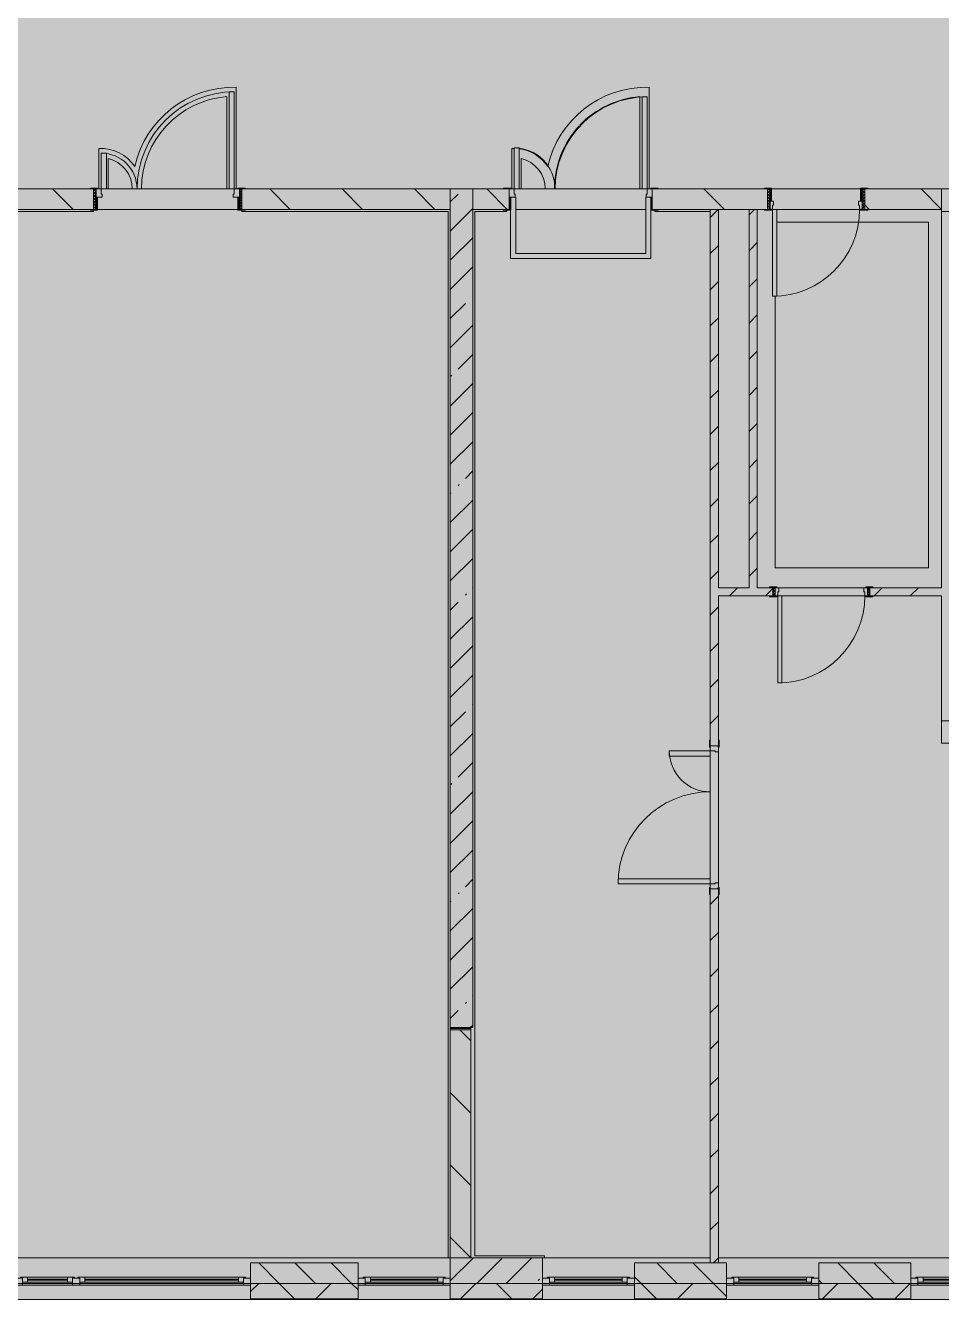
# Model space of a CAD drawing. Header units: millimetres. Extents: x 81469 to 279813, y -8553 to 29000.
# Drawn here: x 255783 to 264733, y -258 to 12198 of the extents above; entities that cross this region are included whole.
import ezdxf

# ---------------------------------------------------------------- set-up
doc = ezdxf.new("R2010")
doc.units = ezdxf.units.MM
for name, color, linetype, lineweight, true_color in [('A-DETL-18', 7, 'Continuous', 5, 0x737373), ('A-DOOR-3', 7, 'Continuous', 5, 0xb7b7b7), ('A-DOOR-4', 7, 'Continuous', 5, 0xe2e2e2), ('A-DOOR-5', 7, 'Continuous', 5, 0xaaaaaa), ('A-DOOR-FRAM-2', 7, 'Continuous', 5, 0xe2e2e2), ('A-DOOR-FRAM-3', 7, 'Continuous', 5, 0xb7b7b7), ('A-DOOR-FRAM-4', 7, 'Continuous', 5, 0xaaaaaa), ('A-FLOR-1', 7, 'Continuous', 5, 0xb7b7b7), ('A-GLAZ-2', 7, 'Continuous', 5, 0x737373), ('A-WALL-5', 7, 'Continuous', 5, 0x737373), ('A-WALL-6', 7, 'Continuous', 9, 0x737373), ('I-WALL-22', 7, 'Continuous', 5, 0x737373), ('S-COLS-2', 7, 'Continuous', 5, 0x737373)]:
    doc.layers.add(name, color=color, linetype=linetype, lineweight=lineweight, true_color=true_color)
doc.layers.add('A-DETL-GENF-1', color=7, linetype='Continuous', lineweight=9, true_color=0xc0c0c0, transparency=0.4)
for name, color, linetype, lineweight in [('A-WALL-4', 7, 'Continuous', 5), ('I-WALL-21', 7, 'Continuous', 5), ('S-COLS-1', 7, 'Continuous', 5)]:
    doc.layers.add(name, color=color, linetype=linetype, lineweight=lineweight)
pattern_1 = [(135, (152802.76, 0), (-353.5534, -353.5534), [])]
pattern_2 = [(45, (152802.76, 0), (-285.1231, 285.1231), []), (45, (153087.9, 0), (-285.1231, 285.1231), [504.031, -100.806, 16.764, -84.042])]
pattern_3 = [(45, (152802.76, 0), (-176.7767, 176.7767), [])]

# ---------------------------------------------------------------- blocks, each defined once
blk = doc.blocks.new('110_Дверь_СКБ_2Ст - Д-2а_л_ Из коридора на лестницу-32216062-3_4_3_птичка')
at = {"layer": 'A-DOOR-4'}
for points in [[(612, 100), (662, 100), (662, 1000), (612, 1000), (612, 300)], [(-588, 100), (-588, 500), (-638, 500), (-638, 100)], [(712, -100), (712, 20), (698, 20), (698, -100)]]:
    blk.add_hatch(color=256, dxfattribs=at).paths.add_polyline_path(points)
h = blk.add_hatch(color=256, dxfattribs=at)
h.paths.add_polyline_path([(712, 20), (712, 100), (662, 100), (662, 50), (652, 50), (652, 20), (680, 20)])
h.paths.add_polyline_path([(-628, 20), (-628, 50), (-638, 50), (-638, 100), (-688, 100), (-688, 20)])
at = {"layer": 'A-DOOR-FRAM-2'}
for points in [[(-672, 100), (-672, 108), (-742, 108), (-742, 100)], [(-672, -100), (-672, 20), (-688, 20), (-688, -100)], [(768, 100), (768, 108), (698, 108), (698, 100)], [(-672, -108), (-672, -100), (-742, -100), (-742, -108)], [(768, -108), (768, -100), (698, -100), (698, -108)]]:
    blk.add_hatch(color=256, dxfattribs=at).paths.add_polyline_path(points)
at = {"layer": 'A-DOOR-3'}
for p, q in [((662, 1000), (612, 1000)), ((612, 1000), (612, 100)), ((662, 100), (662, 1000)), ((-638, 500), (-638, 100)), ((-588, 500), (-638, 500)), ((-588, 100), (-588, 500)), ((-638, 100), (-588, 100)), ((612, 100), (662, 100))]:
    blk.add_line(p, q, dxfattribs=at)
for centre, radius, start, end in [((662, 100), 900, 90, 180), ((-638, 100), 400, 360, 90)]:
    blk.add_arc(centre, radius, start, end, dxfattribs=at)
at = {"layer": 'A-DOOR-FRAM-3'}
for p, q in [((-672, 108), (-742, 108)), ((-742, 108), (-742, 100)), ((-742, 100), (-672, 100)), ((-638, 100), (-688, 100)), ((-688, 100), (-688, 20)), ((-688, 20), (-628, 20)), ((-672, 20), (-688, 20)), ((-688, 20), (-688, -100)), ((-672, 100), (-672, 108)), ((-672, -100), (-672, 20)), ((-638, 50), (-638, 100)), ((-628, 50), (-638, 50)), ((-628, 20), (-628, 50)), ((662, 50), (652, 50)), ((652, 50), (652, 20)), ((652, 20), (712, 20)), ((662, 100), (662, 50)), ((712, 100), (662, 100)), ((768, 108), (698, 108)), ((698, 108), (698, 100)), ((698, 100), (768, 100)), ((712, 20), (698, 20)), ((698, 20), (698, -100)), ((712, 20), (712, 100)), ((712, -100), (712, 20)), ((768, 100), (768, 108)), ((-672, -100), (-742, -100)), ((-742, -100), (-742, -108)), ((-742, -108), (-672, -108)), ((-688, -100), (-672, -100)), ((-672, -108), (-672, -100)), ((698, -100), (712, -100)), ((768, -100), (698, -100)), ((698, -100), (698, -108)), ((698, -108), (768, -108)), ((768, -108), (768, -100))]:
    blk.add_line(p, q, dxfattribs=at)
blk = doc.blocks.new('120_Окно_СКБ_2Ст_Фрамуга сверху - 120_Окно_СКБ_2Ст_2300х2500_h_ ДОО-19727959-3_4_3_птичка')
at = {"layer": 'A-GLAZ-2'}
for p, q in [((-1150, -127), (-1150, -57)), ((-1150, -57), (-1080, -57)), ((1150, -57), (-1150, -57)), ((-1080, -57), (-1080, -127)), ((-1080, -57), (1080, -57)), ((520, -87), (-1080, -87)), ((-1080, -87), (-1080, -127)), ((-1030, -137), (-1030, -87)), ((-1030, -107), (470, -107)), ((470, -117), (-1030, -117)), ((470, -137), (470, -87)), ((520, -127), (520, -57)), ((520, -57), (590, -57)), ((520, -127), (520, -87)), ((590, -57), (590, -127)), ((1080, -87), (590, -87)), ((590, -87), (590, -127)), ((640, -137), (640, -87)), ((640, -107), (1030, -107)), ((1030, -117), (640, -117)), ((1030, -137), (1030, -87)), ((1080, -127), (1080, -57)), ((1080, -57), (1150, -57)), ((1080, -127), (1080, -87)), ((1150, -57), (1150, -127)), ((-1080, -127), (-1150, -127)), ((-1150, -127), (-1100, -127)), ((-1080, -127), (-1100, -127)), ((-1100, -127), (-1100, -137)), ((-1100, -137), (540, -137)), ((540, -137), (-1100, -137)), ((590, -127), (520, -127)), ((540, -127), (520, -127)), ((540, -127), (570, -127)), ((540, -127), (570, -127)), ((540, -137), (540, -127)), ((590, -127), (570, -127)), ((570, -127), (570, -137)), ((570, -137), (1100, -137)), ((1100, -137), (570, -137)), ((1150, -127), (1080, -127)), ((1100, -127), (1080, -127)), ((1100, -127), (1150, -127)), ((1100, -137), (1100, -127))]:
    blk.add_line(p, q, dxfattribs=at)
blk = doc.blocks.new('120_Окно_СКБ_1Ст - 120_Окно_СКБ_1Ст 900х2500_h_ с форточкой-22876038-3_4_3_птичка')
at = {"layer": 'A-GLAZ-2'}
for p, q in [((-450, -127), (-450, -57)), ((-450, -57), (-380, -57)), ((450, -57), (-450, -57)), ((-380, -57), (-380, -127)), ((380, -87), (-380, -87)), ((-380, -87), (-380, -127)), ((-330, -137), (-330, -87)), ((-330, -107), (330, -107)), ((330, -117), (-330, -117)), ((330, -137), (330, -87)), ((380, -127), (380, -57)), ((380, -57), (450, -57)), ((380, -127), (380, -87)), ((450, -57), (450, -127)), ((-380, -127), (-450, -127)), ((-450, -127), (-400, -127)), ((-380, -127), (-400, -127)), ((-400, -127), (-400, -137)), ((-400, -137), (400, -137)), ((400, -137), (-400, -137)), ((450, -127), (380, -127)), ((400, -127), (380, -127)), ((400, -127), (450, -127)), ((400, -137), (400, -127))]:
    blk.add_line(p, q, dxfattribs=at)
blk = doc.blocks.new('110_Дверь_СКБ_1Ст_Внутренняя1 - Д-8 950x2100h_охрана-V105-3_4_3_птичка')
at = {"layer": 'A-DOOR-4'}
h = blk.add_hatch(color=256, dxfattribs=at)
h.paths.add_polyline_path([(437.5, 100), (437.5, 60), (427.5, 60), (427.5, 20), (462.5, 20), (462.5, 100)])
h.paths.add_polyline_path([(-412.5, 100), (-437.5, 100), (-437.5, 20), (-402.5, 20), (-402.5, 60), (-412.5, 60)])
at = {"layer": 'A-DOOR-5'}
h = blk.add_hatch(dxfattribs=at)
h.set_pattern_fill('FP_6', color=256, style=0, pattern_type=2)
h.set_pattern_definition([(135, (1826.41, 164.685), (-14.14214, -14.14214), []), (225, (1826.41, 164.685), (14.14214, -14.14214), [])])
h.paths.add_polyline_path([(487.5, 100), (462.5, 100), (462.5, -100), (487.5, -100), (487.5, -34.8)])
at = {"layer": 'A-DOOR-FRAM-2'}
for points in [[(397.5, 950), (397.5, 100), (437.5, 100), (437.5, 950)], [(-492.5, 108), (-492.5, 100), (-422.5, 100), (-422.5, 108)], [(-422.5, 20), (-437.5, 20), (-437.5, -100), (-422.5, -100), (-422.5, -34.8)], [(517.5, 108), (447.5, 108), (447.5, 100), (517.5, 100)], [(462.5, 20), (447.5, 20), (447.5, -100), (462.5, -100), (462.5, -34.8)], [(-492.5, -100), (-492.5, -108), (-422.5, -108), (-422.5, -100)], [(447.5, -100), (447.5, -108), (517.5, -108), (517.5, -100)]]:
    blk.add_hatch(color=256, dxfattribs=at).paths.add_polyline_path(points)
at = {"layer": 'A-DOOR-FRAM-4'}
h = blk.add_hatch(dxfattribs=at)
h.set_pattern_fill('FP_7', color=256, style=0, pattern_type=2)
h.set_pattern_definition([(45, (-296.384, 164.685), (-14.1421, 14.1421), []), (135, (-296.384, 164.685), (-14.1421, -14.1421), [])])
h.paths.add_polyline_path([(-437.5, 100), (-462.5, 100), (-462.5, -100), (-437.5, -100), (-437.5, -34.8)])
at = {"layer": 'A-DOOR-3'}
for p, q in [((437.5, 950), (397.5, 950)), ((397.5, 950), (397.5, 100)), ((437.5, 100), (437.5, 950)), ((397.5, 100), (437.5, 100))]:
    blk.add_line(p, q, dxfattribs=at)
blk.add_arc((437.5, 100), 850, 90, 180, dxfattribs=at)
at = {"layer": 'A-DOOR-FRAM-3'}
for p, q in [((-422.5, 108), (-492.5, 108)), ((-492.5, 108), (-492.5, 100)), ((-492.5, 100), (-422.5, 100)), ((-437.5, 100), (-462.5, 100)), ((-462.5, 100), (-462.5, -100)), ((-412.5, 100), (-437.5, 100)), ((-437.5, 100), (-437.5, 20)), ((-437.5, -100), (-437.5, 100)), ((-422.5, 100), (-437.5, 100)), ((-437.5, 100), (-437.5, 99)), ((-437.5, 99), (-422.5, 99)), ((-437.5, 20), (-402.5, 20)), ((-422.5, 20), (-437.5, 20)), ((-437.5, 20), (-437.5, -100)), ((-422.5, 100), (-422.5, 108)), ((-422.5, 99), (-422.5, 100)), ((-422.5, -100), (-422.5, 20)), ((-412.5, 60), (-412.5, 100)), ((-402.5, 60), (-412.5, 60)), ((-402.5, 20), (-402.5, 60)), ((437.5, 60), (427.5, 60)), ((427.5, 60), (427.5, 20)), ((427.5, 20), (462.5, 20)), ((437.5, 100), (437.5, 60)), ((462.5, 100), (437.5, 100)), ((517.5, 108), (447.5, 108)), ((447.5, 108), (447.5, 100)), ((462.5, 100), (447.5, 100)), ((447.5, 100), (447.5, 99)), ((447.5, 100), (517.5, 100)), ((447.5, 99), (462.5, 99)), ((462.5, 20), (447.5, 20)), ((447.5, 20), (447.5, -100)), ((462.5, 20), (462.5, 100)), ((487.5, 100), (462.5, 100)), ((462.5, 100), (462.5, -100)), ((462.5, 99), (462.5, 100)), ((462.5, -100), (462.5, 20)), ((487.5, -100), (487.5, 100)), ((517.5, 100), (517.5, 108)), ((-422.5, -100), (-492.5, -100)), ((-492.5, -100), (-492.5, -108)), ((-492.5, -108), (-422.5, -108)), ((-462.5, -100), (-437.5, -100)), ((-437.5, -100), (-422.5, -100)), ((-422.5, -108), (-422.5, -100)), ((447.5, -100), (462.5, -100)), ((517.5, -100), (447.5, -100)), ((447.5, -100), (447.5, -108)), ((447.5, -108), (517.5, -108)), ((462.5, -100), (487.5, -100)), ((517.5, -108), (517.5, -100))]:
    blk.add_line(p, q, dxfattribs=at)
blk = doc.blocks.new('110_Дверь_СКБ_1Ст_Внутренняя1 - Д-8 950x2100h_охрана-V134-3_4_3_птичка')
at = {"layer": 'A-DOOR-4'}
h = blk.add_hatch(color=256, dxfattribs=at)
h.paths.add_polyline_path([(437, 40), (437, 0), (427, 0), (427, -40), (462, -40), (462, 40)])
h.paths.add_polyline_path([(-413, 40), (-438, 40), (-438, -40), (-403, -40), (-403, 0), (-413, 0)])
at = {"layer": 'A-DOOR-5'}
h = blk.add_hatch(dxfattribs=at)
h.set_pattern_fill('FP_16', color=256, style=0, pattern_type=2)
h.set_pattern_definition([(135, (1826.41, 104.685), (-14.14214, -14.14214), []), (225, (1826.41, 104.685), (14.14214, -14.14214), [])])
h.paths.add_polyline_path([(487, 40), (462, 40), (462, -40), (487, -40)])
at = {"layer": 'A-DOOR-FRAM-2'}
for points in [[(397, 890), (397, 40), (437, 40), (437, 890)], [(-493, 48), (-493, 40), (-423, 40), (-423, 48)], [(517, 48), (447, 48), (447, 40), (517, 40)], [(-423, -40), (-493, -40), (-493, -48), (-423, -48)], [(447, -40), (447, -48), (517, -48), (517, -40)]]:
    blk.add_hatch(color=256, dxfattribs=at).paths.add_polyline_path(points)
at = {"layer": 'A-DOOR-FRAM-4'}
h = blk.add_hatch(dxfattribs=at)
h.set_pattern_fill('FP_17', color=256, style=0, pattern_type=2)
h.set_pattern_definition([(45, (-296.384, 104.685), (-14.1421, 14.1421), []), (135, (-296.384, 104.685), (-14.1421, -14.1421), [])])
h.paths.add_polyline_path([(-438, 40), (-463, 40), (-463, -40), (-438, -40)])
at = {"layer": 'A-DOOR-3'}
for p, q in [((437, 890), (397, 890)), ((397, 890), (397, 40)), ((437, 40), (437, 890)), ((397, 40), (437, 40))]:
    blk.add_line(p, q, dxfattribs=at)
blk.add_arc((437, 40), 850, 90, 180, dxfattribs=at)
at = {"layer": 'A-DOOR-FRAM-3'}
for p, q in [((-423, 48), (-493, 48)), ((-493, 48), (-493, 40)), ((-493, 40), (-423, 40)), ((-438, 40), (-463, 40)), ((-463, 40), (-463, -40)), ((-413, 40), (-438, 40)), ((-438, 40), (-438, -40)), ((-438, -40), (-438, 40)), ((-423, 40), (-438, 40)), ((-438, 40), (-438, 39)), ((-438, 39), (-423, 39)), ((-423, 40), (-423, 48)), ((-423, 39), (-423, 40)), ((-413, 0), (-413, 40)), ((-403, 0), (-413, 0)), ((-403, -40), (-403, 0)), ((437, 0), (427, 0)), ((427, 0), (427, -40)), ((437, 40), (437, 0)), ((462, 40), (437, 40)), ((517, 48), (447, 48)), ((447, 48), (447, 40)), ((462, 40), (447, 40)), ((447, 40), (447, 39)), ((447, 40), (517, 40)), ((447, 39), (462, 39)), ((462, -40), (462, 40)), ((487, 40), (462, 40)), ((462, 40), (462, -40)), ((462, 39), (462, 40)), ((487, -40), (487, 40)), ((517, 40), (517, 48)), ((-423, -40), (-493, -40)), ((-493, -40), (-493, -48)), ((-493, -48), (-423, -48)), ((-463, -40), (-438, -40)), ((-423, -39), (-438, -39)), ((-438, -39), (-438, -40)), ((-438, -40), (-403, -40)), ((-438, -40), (-423, -40)), ((-423, -40), (-423, -39)), ((-423, -48), (-423, -40)), ((427, -40), (462, -40)), ((462, -39), (447, -39)), ((447, -39), (447, -40)), ((447, -40), (462, -40)), ((517, -40), (447, -40)), ((447, -40), (447, -48)), ((447, -48), (517, -48)), ((462, -40), (462, -39)), ((462, -40), (487, -40)), ((517, -48), (517, -40))]:
    blk.add_line(p, q, dxfattribs=at)
blk = doc.blocks.new('110_Дверь_СКБ_2Ст - Д-6_л__ ДОО_Дв_1450x2100h_Дверь из раздевальной в коридор-V135-3_4_3_птичка')
at = {"layer": 'A-DOOR-4'}
for points in [[(662.5, 100), (662.5, 1050), (612.5, 1050), (612.5, 100)], [(-587.5, 100), (-587.5, 450), (-637.5, 450), (-637.5, 100)]]:
    blk.add_hatch(color=256, dxfattribs=at).paths.add_polyline_path(points)
h = blk.add_hatch(color=256, dxfattribs=at)
h.paths.add_polyline_path([(652.5, 20), (712.5, 20), (712.5, 100), (662.5, 100), (662.5, 50), (652.5, 50)])
h.paths.add_polyline_path([(-687.5, 20), (-627.5, 20), (-627.5, 50), (-637.5, 50), (-637.5, 100), (-687.5, 100)])
at = {"layer": 'A-DOOR-5'}
h = blk.add_hatch(dxfattribs=at)
h.set_pattern_fill('FP_18', color=256, style=0, pattern_type=2)
h.set_pattern_definition([(135, (1576.41, 164.685), (-14.14214, -14.14214), []), (225, (1576.41, 164.685), (14.14214, -14.14214), [])])
h.paths.add_polyline_path([(737.5, -100), (737.5, 100), (712.5, 100), (712.5, -100)])
at = {"layer": 'A-DOOR-FRAM-2'}
for points in [[(-672.5, 100), (-672.5, 108), (-742.5, 108), (-742.5, 100)], [(-672.5, -100), (-672.5, 20), (-687.5, 20), (-687.5, -100)], [(767.5, 100), (767.5, 108), (697.5, 108), (697.5, 100)], [(712.5, -100), (712.5, 20), (697.5, 20), (697.5, -100)], [(-672.5, -108), (-672.5, -100), (-742.5, -100), (-742.5, -108)], [(767.5, -108), (767.5, -100), (697.5, -100), (697.5, -108)]]:
    blk.add_hatch(color=256, dxfattribs=at).paths.add_polyline_path(points)
at = {"layer": 'A-DOOR-FRAM-4'}
h = blk.add_hatch(dxfattribs=at)
h.set_pattern_fill('FP_19', color=256, style=0, pattern_type=2)
h.set_pattern_definition([(45, (-546.384, 164.685), (-14.1421, 14.1421), []), (135, (-546.384, 164.685), (-14.1421, -14.1421), [])])
h.paths.add_polyline_path([(-687.5, -100), (-687.5, 100), (-712.5, 100), (-712.5, -100)])
at = {"layer": 'A-DOOR-3'}
for p, q in [((662.5, 1050), (612.5, 1050)), ((612.5, 1050), (612.5, 100)), ((662.5, 100), (662.5, 1050)), ((-637.5, 450), (-637.5, 100)), ((-587.5, 450), (-637.5, 450)), ((-587.5, 100), (-587.5, 450)), ((-637.5, 100), (-587.5, 100)), ((612.5, 100), (662.5, 100))]:
    blk.add_line(p, q, dxfattribs=at)
for centre, radius, start, end in [((662.5, 100), 950, 90, 180), ((-637.5, 100), 350, 360, 90)]:
    blk.add_arc(centre, radius, start, end, dxfattribs=at)
at = {"layer": 'A-DOOR-FRAM-3'}
for p, q in [((-672.5, 108), (-742.5, 108)), ((-742.5, 108), (-742.5, 100)), ((-742.5, 100), (-672.5, 100)), ((-687.5, 100), (-712.5, 100)), ((-712.5, 100), (-712.5, -100)), ((-637.5, 100), (-687.5, 100)), ((-687.5, 100), (-687.5, 20)), ((-687.5, -100), (-687.5, 100)), ((-687.5, 20), (-627.5, 20)), ((-672.5, 20), (-687.5, 20)), ((-687.5, 20), (-687.5, -100)), ((-672.5, 100), (-672.5, 108)), ((-672.5, -100), (-672.5, 20)), ((-637.5, 50), (-637.5, 100)), ((-627.5, 50), (-637.5, 50)), ((-627.5, 20), (-627.5, 50)), ((662.5, 50), (652.5, 50)), ((652.5, 50), (652.5, 20)), ((652.5, 20), (712.5, 20)), ((662.5, 100), (662.5, 50)), ((712.5, 100), (662.5, 100)), ((767.5, 108), (697.5, 108)), ((697.5, 108), (697.5, 100)), ((697.5, 100), (767.5, 100)), ((712.5, 20), (697.5, 20)), ((697.5, 20), (697.5, -100)), ((712.5, 20), (712.5, 100)), ((737.5, 100), (712.5, 100)), ((712.5, 100), (712.5, -100)), ((712.5, -100), (712.5, 20)), ((737.5, -100), (737.5, 100)), ((767.5, 100), (767.5, 108)), ((-672.5, -100), (-742.5, -100)), ((-742.5, -100), (-742.5, -108)), ((-742.5, -108), (-672.5, -108)), ((-712.5, -100), (-687.5, -100)), ((-687.5, -100), (-672.5, -100)), ((-672.5, -108), (-672.5, -100)), ((697.5, -100), (712.5, -100)), ((767.5, -100), (697.5, -100)), ((697.5, -100), (697.5, -108)), ((697.5, -108), (767.5, -108)), ((712.5, -100), (737.5, -100)), ((767.5, -108), (767.5, -100))]:
    blk.add_line(p, q, dxfattribs=at)
blk = doc.blocks.new('120_Окно_СКБ_1Ст - 120_Окно_СКБ_1Ст 900х2500_h_ с форточкой-V201-3_4_3_птичка')
at = {"layer": 'A-GLAZ-2'}
for p, q in [((-450, -127), (-450, -57)), ((-450, -57), (-380, -57)), ((450, -57), (-450, -57)), ((-380, -57), (-380, -127)), ((380, -87), (-380, -87)), ((-380, -87), (-380, -127)), ((-330, -137), (-330, -87)), ((-330, -107), (330, -107)), ((330, -117), (-330, -117)), ((330, -137), (330, -87)), ((380, -127), (380, -57)), ((380, -57), (450, -57)), ((380, -127), (380, -87)), ((450, -57), (450, -127)), ((-380, -127), (-450, -127)), ((-450, -127), (-400, -127)), ((-380, -127), (-400, -127)), ((-400, -127), (-400, -137)), ((-400, -137), (400, -137)), ((400, -137), (-400, -137)), ((450, -127), (380, -127)), ((400, -127), (380, -127)), ((400, -137), (400, -127)), ((404, -127), (450, -127))]:
    blk.add_line(p, q, dxfattribs=at)
blk = doc.blocks.new('110_Дверь_СКБ_2Ст - Д-5_п_ Из игровой в коридор-32351726-3_4_3_птичка')
at = {"layer": 'A-DOOR-4'}
h = blk.add_hatch(color=256, dxfattribs=at)
h.paths.add_polyline_path([(712, -40), (712, 40), (652, 40), (652, 10), (662, 10), (662, -40)])
h.paths.add_polyline_path([(-628, 40), (-688, 40), (-688, -40), (-638, -40), (-638, 10), (-628, 10)])
for points in [[(-588, -440), (-588, -40), (-638, -40), (-638, -440)], [(662, -940), (662, -40), (612, -40), (612, -940)]]:
    blk.add_hatch(color=256, dxfattribs=at).paths.add_polyline_path(points)
at = {"layer": 'A-DOOR-FRAM-2'}
for points in [[(-673, 48), (-743, 48), (-743, 40), (-673, 40)], [(767, 48), (697, 48), (697, 40), (767, 40)], [(-673, -40), (-743, -40), (-743, -48), (-673, -48)], [(767, -40), (697, -40), (697, -48), (767, -48)]]:
    blk.add_hatch(color=256, dxfattribs=at).paths.add_polyline_path(points)
at = {"layer": 'A-DOOR-3'}
for p, q in [((-638, -40), (-588, -40)), ((-638, -440), (-638, -40)), ((-588, -40), (-588, -440)), ((612, -40), (662, -40)), ((612, -940), (612, -40)), ((662, -40), (662, -940)), ((-588, -440), (-638, -440)), ((662, -940), (612, -940))]:
    blk.add_line(p, q, dxfattribs=at)
for centre, radius, start, end in [((-638, -40), 400, 270, 0), ((662, -40), 900, 180, 270)]:
    blk.add_arc(centre, radius, start, end, dxfattribs=at)
at = {"layer": 'A-DOOR-FRAM-3'}
for p, q in [((-743, 48), (-673, 48)), ((-743, 40), (-743, 48)), ((-673, 40), (-743, 40)), ((-688, 40), (-628, 40)), ((-688, -40), (-688, 40)), ((-688, 40), (-673, 40)), ((-688, 39), (-688, 40)), ((-673, 39), (-688, 39)), ((-673, 48), (-673, 40)), ((-673, 40), (-673, 39)), ((-638, 10), (-638, -40)), ((-628, 10), (-638, 10)), ((-628, 40), (-628, 10)), ((652, 40), (712, 40)), ((652, 10), (652, 40)), ((662, 10), (652, 10)), ((662, -40), (662, 10)), ((697, 40), (697, 48)), ((697, 48), (767, 48)), ((697, 39), (697, 40)), ((697, 40), (712, 40)), ((767, 40), (697, 40)), ((712, 39), (697, 39)), ((712, 40), (712, -40)), ((712, 40), (712, 39)), ((767, 48), (767, 40)), ((-743, -40), (-673, -40)), ((-743, -48), (-743, -40)), ((-673, -48), (-743, -48)), ((-638, -40), (-688, -40)), ((-673, -40), (-673, -48)), ((712, -40), (662, -40)), ((697, -48), (697, -40)), ((697, -40), (767, -40)), ((767, -48), (697, -48)), ((767, -40), (767, -48))]:
    blk.add_line(p, q, dxfattribs=at)

msp = doc.modelspace()

# ---------------------------------------------------------------- hatches: boundary and pattern name
at = {"layer": 'A-DETL-GENF-1'}
msp.add_hatch(color=256, dxfattribs=at).paths.add_polyline_path([(278035.8, -258), (278035.8, 21479), (246135.8, 21479), (246135.8, 27379), (237372.8, 27379), (237372.8, 10208.3), (242012.8, 10208.3), (242012.8, -258), (276790.3, -258)])
at = {"layer": 'A-WALL-4'}
h = msp.add_hatch(dxfattribs=at)
h.set_pattern_fill('FP_66', color=256, style=0, pattern_type=2)
h.set_pattern_definition([(135, (152802.76, 0), (-176.7767, -176.7767), [])])
h.paths.add_polyline_path([(274232.8, -100), (274232.8, 100), (273932.8, 100), (273932.8, -100), (273993.7, -100)])
h.paths.add_polyline_path([(263532.8, -100), (264432.8, -100), (264432.8, 100), (263532.8, 100)])
h.paths.add_polyline_path([(266232.8, -100), (266482.8, -100), (266482.8, 100), (266232.8, 100)])
h.paths.add_polyline_path([(272132.8, -100), (272129.3, 100), (271632.8, 100), (271632.8, -100), (272129.3, -100)])
h.paths.add_polyline_path([(261732.8, -100), (262632.8, -100), (262632.8, 100), (261732.8, 100)])
h.paths.add_polyline_path([(268782.8, -100), (269832.8, -100), (269832.8, 100), (268782.8, 100)])
h.paths.add_polyline_path([(247425.9, -100), (247582.8, -100), (247582.8, 100), (247332.8, 100), (247332.8, -100)])
h.paths.add_polyline_path([(253632.8, -100), (254532.8, -100), (254532.8, 100), (253632.8, 100)])
h.paths.add_polyline_path([(250932.8, -100), (250932.8, 100), (249882.8, 100), (249882.8, -100), (250688.6, -100)])
h.paths.add_polyline_path([(255682.8, -100), (255682.8, 100), (255432.8, 100), (255432.8, -100)])
h.paths.add_polyline_path([(257982.8, -100), (259032.8, -100), (259032.8, 100), (257982.8, 100)])
h.paths.add_polyline_path([(245095.4, -100), (245532.8, -100), (245532.8, 100), (244732.8, 100), (244732.8, -100)])
h = msp.add_hatch(dxfattribs=at)
h.set_pattern_fill('FP_68', color=256, style=0, pattern_type=2)
h.set_pattern_definition([(45, (152802.76, 0), (-353.5534, 353.5534), []), (135, (152802.76, 0), (-353.5534, -353.5534), [])])
h.paths.add_polyline_path([(273032.8, -250), (274232.8, -250), (274232.8, -100), (273032.8, -100)])
h.paths.add_polyline_path([(276790.3, -250), (277882.8, -250), (277882.8, -100), (276532.8, -100), (276532.8, -250)])
h.paths.add_polyline_path([(260010.7, -250), (260832.8, -250), (260832.8, -100), (259932.8, -100), (259932.8, -250)])
h.paths.add_polyline_path([(264432.8, -250), (264432.8, -100), (263532.8, -100), (263532.8, -250), (263739.5, -250)])
h.paths.add_polyline_path([(265603.9, -250), (266482.8, -250), (266482.8, -100), (265332.8, -100), (265332.8, -250)])
h.paths.add_polyline_path([(262632.8, -250), (262632.8, -100), (261732.8, -100), (261732.8, -250), (262341.2, -250)])
h.paths.add_polyline_path([(268782.8, -250), (269832.8, -250), (269832.8, -100), (268782.8, -100)])
h.paths.add_polyline_path([(272132.8, -250), (272129.3, -100), (270732.8, -100), (270732.8, -250), (272129.3, -250)])
h.paths.add_polyline_path([(251832.8, -250), (252732.8, -250), (252732.8, -100), (251832.8, -100)])
h.paths.add_polyline_path([(259032.8, -250), (259032.8, -100), (257982.8, -100), (257982.8, -250), (258146.3, -250)])
h.paths.add_polyline_path([(250688.6, -250), (250932.8, -250), (250932.8, -100), (249882.8, -100), (249882.8, -250)])
h.paths.add_polyline_path([(255682.8, -250), (255682.8, -100), (253632.8, -100), (253632.8, -250), (255349.7, -250)])
h.paths.add_polyline_path([(246959.8, -250), (247582.8, -250), (247582.8, -100), (246432.8, -100), (246432.8, -250)])
h.paths.add_polyline_path([(245532.8, -250), (245532.8, -100), (244732.8, -100), (244732.8, -250), (245095.4, -250)])
h.paths.add_polyline_path([(243697.1, -250), (243832.8, -250), (243832.8, -100), (242012.8, -100), (242012.8, -250), (243231, -250)])
at = {"layer": 'I-WALL-21'}
h = msp.add_hatch(dxfattribs=at)
h.set_pattern_fill('FP_67', color=256, style=0, pattern_type=2)
h.set_pattern_definition(pattern_1)
h.paths.add_polyline_path([(254412.8, 10400), (256447.8, 10400), (256447.8, 10600), (254412.8, 10600)])
h.paths.add_polyline_path([(258146.3, 10400), (259932.8, 10400), (259932.8, 10600), (257897.8, 10600), (257897.8, 10400), (257927.8, 10400)])
h.paths.add_polyline_path([(242732.8, 10400), (242787.8, 10400), (242787.8, 10600), (242412.8, 10600), (242412.8, 10400), (242587.8, 10400)])
h.paths.add_polyline_path([(244242.8, 10400), (245312.8, 10400), (245312.8, 10600), (244187.8, 10600), (244187.8, 10400)])
h.paths.add_polyline_path([(246959.8, 10400), (247012.8, 10400), (247012.8, 10600), (246262.8, 10600), (246262.8, 10400), (246292.8, 10400)])
h = msp.add_hatch(dxfattribs=at)
h.set_pattern_fill('FP_64', color=256, style=0, pattern_type=2)
h.set_pattern_definition(pattern_2)
h.paths.add_polyline_path([(260152.8, 2400), (260152.8, 10600), (259932.8, 10600), (259932.8, 2400)])
h = msp.add_hatch(dxfattribs=at)
h.set_pattern_fill('FP_67', color=256, style=0, pattern_type=2)
h.set_pattern_definition(pattern_1)
h.paths.add_polyline_path([(273061.5, 10400), (274012.8, 10400), (274012.8, 10600), (272132.8, 10600), (272132.8, 10400)])
h.paths.add_polyline_path([(262394.7, 10400), (263032.8, 10400), (263032.8, 10600), (261907.8, 10600), (261907.8, 10400), (262107.8, 10400)])
h.paths.add_polyline_path([(260507.8, 10400), (260507.8, 10600), (260152.8, 10600), (260152.8, 10400), (260452.8, 10400)])
h.paths.add_polyline_path([(264671.7, 10400), (264732.8, 10400), (264732.8, 10600), (263982.8, 10600), (263982.8, 10400), (264012.8, 10400)])
h = msp.add_hatch(dxfattribs=at)
h.set_pattern_fill('FP_69', color=256, style=0, pattern_type=2)
h.set_pattern_definition(pattern_3)
h.paths.add_polyline_path([(262552.8, 100), (262552.8, 3755), (262472.8, 3755), (262472.8, 100)])
h.paths.add_polyline_path([(262522.8, 5155), (262552.8, 5155), (262552.8, 10400), (262472.8, 10400), (262472.8, 5155)])
h = msp.add_hatch(dxfattribs=at)
h.set_pattern_fill('FP_69', color=256, style=0, pattern_type=2)
h.set_pattern_definition(pattern_3)
h.paths.add_polyline_path([(262932.8, 6700), (262932.8, 10400), (262852.8, 10400), (262852.8, 6700)])
h = msp.add_hatch(dxfattribs=at)
h.set_pattern_fill('FP_69', color=256, style=0, pattern_type=2)
h.set_pattern_definition(pattern_3)
h.paths.add_polyline_path([(263052.8, 6620), (263082.8, 6620), (263082.8, 6700), (262552.8, 6700), (262552.8, 6620)])
h.paths.add_polyline_path([(264032.8, 6620), (264732.8, 6620), (264732.8, 6700), (264032.8, 6700)])
h = msp.add_hatch(dxfattribs=at)
h.set_pattern_fill('FP_67', color=256, style=0, pattern_type=2)
h.set_pattern_definition(pattern_1)
h.paths.add_polyline_path([(260132.8, 150), (260132.8, 2380), (259932.8, 2380), (259932.8, 150), (260010.7, 150)])
at = {"layer": 'S-COLS-1'}
h = msp.add_hatch(dxfattribs=at)
h.set_pattern_fill('FP_64', color=256, style=0, pattern_type=2)
h.set_pattern_definition(pattern_2)
h.paths.add_polyline_path([(259932.8, -100), (260832.8, -100), (260832.8, 150), (259932.8, 150)])

# ---------------------------------------------------------------- linework, layer by layer
at = {"layer": 'A-DETL-18'}
for p, q in [((264606.2, 10273.7), (263122.8, 10273.7)), ((264606.2, 6893.7), (264606.2, 10273.7)), ((263106.2, 9550), (263106.2, 6893.7)), ((263106.2, 6893.7), (264606.2, 6893.7))]:
    msp.add_line(p, q, dxfattribs=at)
at = {"layer": 'A-FLOR-1'}
for p, q in [((257841.2, 10600), (257841.2, 11594.8)), ((261876.2, 10600), (261876.2, 11594.8)), ((257751.2, 11502.3), (257751.2, 10600)), ((261786.2, 11502.3), (261786.2, 10600)), ((256500, 10994.4), (256500, 10600)), ((260535, 10994.4), (260535, 10600)), ((256590, 10600), (256590, 10897.1)), ((260625, 10600), (260625, 10897.1)), ((256572.8, 10600), (256590, 10600)), ((256826.2, 10600), (256916.2, 10600)), ((256916.2, 10600), (257772.8, 10600)), ((260607.8, 10600), (260625, 10600)), ((260861.2, 10600), (260951.2, 10600)), ((260951.2, 10600), (261807.8, 10600)), ((260572.8, 9970), (260572.8, 10520)), ((261842.8, 10520), (261842.8, 9970)), ((256447.8, 10380), (254433.8, 10380)), ((256447.8, 10392), (256447.8, 10380)), ((257897.8, 10380), (257897.8, 10392)), ((259912.8, 10380), (257897.8, 10380)), ((259912.8, 150), (259912.8, 10380)), ((260482.8, 10380), (260172.8, 10380)), ((260172.8, 10380), (260172.8, 170)), ((260482.8, 10392), (260482.8, 10380)), ((260522.8, 10392), (260522.8, 9920)), ((261892.8, 9920), (261892.8, 10392)), ((261932.8, 10380), (261932.8, 10392)), ((262472.8, 10380), (261932.8, 10380)), ((261842.8, 9970), (260572.8, 9970)), ((260522.8, 9920), (261892.8, 9920)), ((260172.8, 170), (260852.8, 170)), ((260852.8, 170), (260852.8, 150))]:
    msp.add_line(p, q, dxfattribs=at)
for centre, radius, start, end in [((257821.2, 10600), 995, 88.8489, 167.32946), ((261856.2, 10600), 995, 88.8489, 167.32946), ((257821.2, 10600), 905, 94.43687, 180), ((261856.2, 10600), 905, 94.43687, 136.58332), ((261856.2, 10600), 905, 136.94616, 180), ((256521.2, 10600), 395, 33.54048, 93.07201), ((260556.2, 10600), 395, 89.76418, 93.07201), ((260556.2, 10600), 395, 33.54048, 82.48481), ((256521.2, 10600), 305, 0, 76.9573), ((260556.2, 10600), 305, 0, 76.9573)]:
    msp.add_arc(centre, radius, start, end, dxfattribs=at)
at = {"layer": 'A-WALL-5'}
for p, q in [((259032.8, 100), (257982.8, 100)), ((257982.8, 100), (257982.8, -258)), ((259032.8, -258), (259032.8, 100)), ((262472.8, 100), (261732.8, 100)), ((261732.8, 100), (261732.8, -258)), ((262632.8, 100), (262552.8, 100)), ((262632.8, -258), (262632.8, 100)), ((264432.8, 100), (263532.8, 100)), ((263532.8, 100), (263532.8, -258)), ((264432.8, -258), (264432.8, 100)), ((255682.8, -100), (257982.8, -100)), ((260832.8, -100), (259932.8, -100)), ((259932.8, -100), (259932.8, -258)), ((260832.8, -258), (260832.8, -100)), ((262632.8, -100), (263532.8, -100)), ((249882.8, -258), (262632.8, -258)), ((262632.8, -258), (278040.8, -258))]:
    msp.add_line(p, q, dxfattribs=at)
at = {"layer": 'A-WALL-6'}
for p, q in [((259932.8, 10400), (259932.8, 10600)), ((260152.8, 10600), (260152.8, 10400)), ((264732.8, 10400), (264732.8, 10600)), ((262552.8, 10400), (262472.8, 10400)), ((262932.8, 10400), (262852.8, 10400)), ((264812.8, 10380), (264732.8, 10380)), ((264732.8, 5400), (264812.8, 5400)), ((262472.8, 100), (262552.8, 100)), ((257982.8, -100), (259032.8, -100)), ((259032.8, -100), (257982.8, -100)), ((261732.8, -100), (262632.8, -100)), ((262632.8, -100), (261732.8, -100)), ((263532.8, -100), (264432.8, -100)), ((264432.8, -100), (263532.8, -100)), ((257982.8, -250), (259032.8, -250)), ((257982.8, -253), (259032.8, -253)), ((259932.8, -250), (260832.8, -250)), ((259932.8, -253), (260832.8, -253)), ((261732.8, -250), (262632.8, -250)), ((261732.8, -253), (262632.8, -253)), ((263532.8, -250), (264432.8, -250)), ((263532.8, -253), (264432.8, -253))]:
    msp.add_line(p, q, dxfattribs=at)
at = {"layer": 'I-WALL-22'}
for p, q in [((256417.8, 10600), (251502.8, 10600)), ((256590, 10600), (256826.2, 10600)), ((260452.8, 10600), (257927.8, 10600)), ((260625, 10600), (260861.2, 10600)), ((263002.8, 10600), (261962.8, 10600)), ((263072.8, 10600), (263942.8, 10600)), ((274012.8, 10600), (264012.8, 10600)), ((254412.8, 10400), (256417.8, 10400)), ((257857.8, 10400), (256487.8, 10400)), ((257927.8, 10400), (259932.8, 10400)), ((259932.8, 10400), (259932.8, 2400)), ((260152.8, 10400), (260452.8, 10400)), ((260152.8, 2400), (260152.8, 10400)), ((261842.8, 10400), (260572.8, 10400)), ((261962.8, 10400), (262472.8, 10400)), ((262472.8, 10400), (262472.8, 5210)), ((262552.8, 10400), (262852.8, 10400)), ((262552.8, 6700), (262552.8, 10400)), ((262852.8, 10400), (262852.8, 6700)), ((262932.8, 10400), (263002.8, 10400)), ((262932.8, 6700), (262932.8, 10400)), ((263932.8, 10400), (263122.8, 10400)), ((264012.8, 10400), (264732.8, 10400)), ((264732.8, 10400), (264732.8, 6700)), ((262852.8, 6700), (262552.8, 6700)), ((262552.8, 6620), (263052.8, 6620)), ((262552.8, 5210), (262552.8, 6620)), ((263052.8, 6700), (262932.8, 6700)), ((263142.8, 6700), (263972.8, 6700)), ((263982.8, 6620), (263172.8, 6620)), ((264732.8, 6700), (264062.8, 6700)), ((264062.8, 6620), (264732.8, 6620)), ((264732.8, 6620), (264732.8, 5180)), ((264732.8, 5180), (270152.8, 5180)), ((262472.8, 3855), (262472.8, 5055)), ((262552.8, 5095), (262552.8, 3815)), ((262472.8, 3700), (262472.8, 100)), ((262552.8, 100), (262552.8, 3700)), ((259932.8, 2400), (260152.8, 2400)), ((259932.8, 2390), (259932.8, 150)), ((259932.8, 2390), (260132.8, 2390)), ((260132.8, 2380), (259932.8, 2380)), ((260132.8, 150), (260132.8, 2390)), ((255432.8, 150), (259932.8, 150)), ((259932.8, 150), (260132.8, 150)), ((260832.8, 150), (262472.8, 150)), ((262552.8, 150), (265332.8, 150)), ((259932.8, -100), (259032.8, -100)), ((261732.8, -100), (260832.8, -100)), ((265332.8, -100), (264432.8, -100))]:
    msp.add_line(p, q, dxfattribs=at)
at = {"layer": 'S-COLS-2'}
for p, q in [((260832.8, 150), (259932.8, 150)), ((259932.8, 150), (259932.8, -100)), ((260832.8, -100), (260832.8, 150)), ((259932.8, -100), (260832.8, -100))]:
    msp.add_line(p, q, dxfattribs=at)

# ---------------------------------------------------------------- block references
at = {"layer": 'A-DOOR-3'}
for name, p in [('110_Дверь_СКБ_2Ст - Д-6_л__ ДОО_Дв_1450x2100h_Дверь из раздевальной в коридор-V135-3_4_3_птичка', (257160.3, 10500)), ('110_Дверь_СКБ_2Ст - Д-2а_л_ Из коридора на лестницу-32216062-3_4_3_птичка', (261195.3, 10500))]:
    msp.add_blockref(name, p, dxfattribs=at)
for name, p, rotation in [('110_Дверь_СКБ_1Ст_Внутренняя1 - Д-8 950x2100h_охрана-V105-3_4_3_птичка', (263520.3, 10500), 180), ('110_Дверь_СКБ_1Ст_Внутренняя1 - Д-8 950x2100h_охрана-V134-3_4_3_птичка', (263570.3, 6660), 180), ('110_Дверь_СКБ_2Ст - Д-5_п_ Из игровой в коридор-32351726-3_4_3_птичка', (262512.8, 4467.5), 269.9999999999999)]:
    msp.add_blockref(name, p, dxfattribs=dict(at, rotation=rotation))
at = {"layer": 'A-GLAZ-2', "rotation": 180}
for name, p in [('120_Окно_СКБ_2Ст_Фрамуга сверху - 120_Окно_СКБ_2Ст_2300х2500_h_ ДОО-19727959-3_4_3_птичка', (256832.8, -175)), ('120_Окно_СКБ_1Ст - 120_Окно_СКБ_1Ст 900х2500_h_ с форточкой-V201-3_4_3_птичка', (259482.8, -175)), ('120_Окно_СКБ_1Ст - 120_Окно_СКБ_1Ст 900х2500_h_ с форточкой-22876038-3_4_3_птичка', (261282.8, -175)), ('120_Окно_СКБ_1Ст - 120_Окно_СКБ_1Ст 900х2500_h_ с форточкой-22876038-3_4_3_птичка', (263082.8, -175)), ('120_Окно_СКБ_1Ст - 120_Окно_СКБ_1Ст 900х2500_h_ с форточкой-22876038-3_4_3_птичка', (264882.8, -175))]:
    msp.add_blockref(name, p, dxfattribs=at)

doc.saveas('drawing.dxf')
